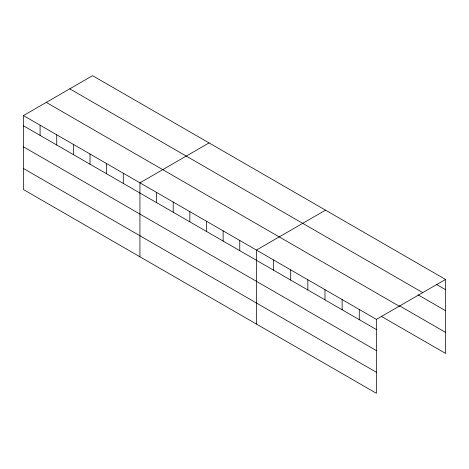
<?xml version="1.0" encoding="UTF-8"?>
<svg xmlns="http://www.w3.org/2000/svg" width="469" height="469" viewBox="0 0 469 469"><rect width="100%" height="100%" fill="white"/><g stroke="black" fill="none" stroke-linecap="round" stroke-linejoin="round"><path stroke-width="0.7" d="M23.45 115.579L376.425 319.366L376.425 393.333L23.45 189.546L23.45 115.579L92.575 75.667L445.55 279.454L445.55 353.421L381.256 316.305M209.057 142.916L139.932 182.828L139.932 256.795M325.539 210.171L256.414 250.077L256.414 324.044M376.425 319.366L445.55 279.454M436.363 284.349L445.55 289.654M69.764 88.84L422.739 292.627M417.996 294.79L445.55 310.695M399.629 305.864L445.55 332.38M46.261 102.406L399.236 306.193M23.45 125.774L376.425 329.566M23.45 146.82L376.425 350.607M23.45 168.5L376.425 372.286M359.277 309.47L359.277 319.665M342.136 299.568L342.136 309.769M324.988 289.672L324.988 299.867M307.846 279.77L307.846 289.971M290.704 269.874L290.704 280.075M273.556 259.978L273.556 270.173M239.77 240.468L239.77 250.669M223.133 230.865L223.133 241.06M206.489 221.257L206.489 231.457M189.851 211.648L189.851 221.849M173.213 202.045L173.213 212.24M156.57 192.437L156.57 202.631M123.288 173.219L123.288 183.42M106.651 163.617L106.651 173.811M90.013 154.008L90.013 164.203M73.369 144.399L73.369 154.6M56.731 134.791L56.731 144.991M40.088 125.188L40.088 135.383"/></g></svg>
